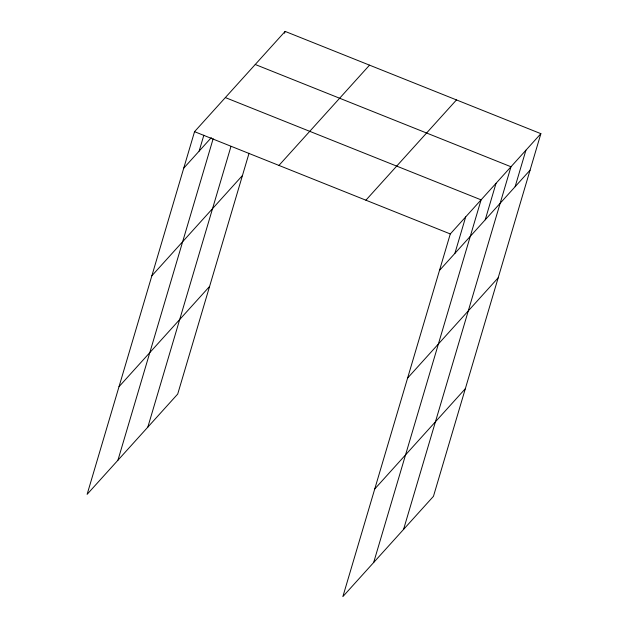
<?xml version="1.0" encoding="UTF-8"?>
<svg xmlns="http://www.w3.org/2000/svg" width="628" height="628" viewBox="0 0 628 628"><rect width="100%" height="100%" fill="white"/><g stroke="black" fill="none" stroke-linecap="round" stroke-linejoin="round"><path stroke-width="0.94" d="M540.873 133.67L450.292 233.946L342.864 596.6L433.453 496.332L540.873 133.67L285.136 31.4L194.547 131.668L87.127 494.33L177.708 394.054L249.041 153.256M199.139 151.113L203.849 135.208M117.923 460.238L213.167 138.709M147.816 427.15L230.963 146.45M284.578 33.268L285.136 31.4M454.884 253.39L465.693 216.896M373.668 562.507L481.087 199.853L225.35 97.576M485.224 219.8L496.034 183.305M403.561 529.42L510.98 166.758L255.243 64.488M515.117 186.704L525.926 150.218M183.737 168.163L211.33 137.618M151.858 275.794L242.439 175.526M278.942 165.423L369.531 65.147M119.006 386.691L209.595 286.423M365.896 200.191L456.478 99.923M439.482 270.433L530.063 170.164M407.596 378.072L498.185 277.796M374.751 488.969L465.332 388.693M194.547 131.668L450.292 233.946"/></g></svg>
